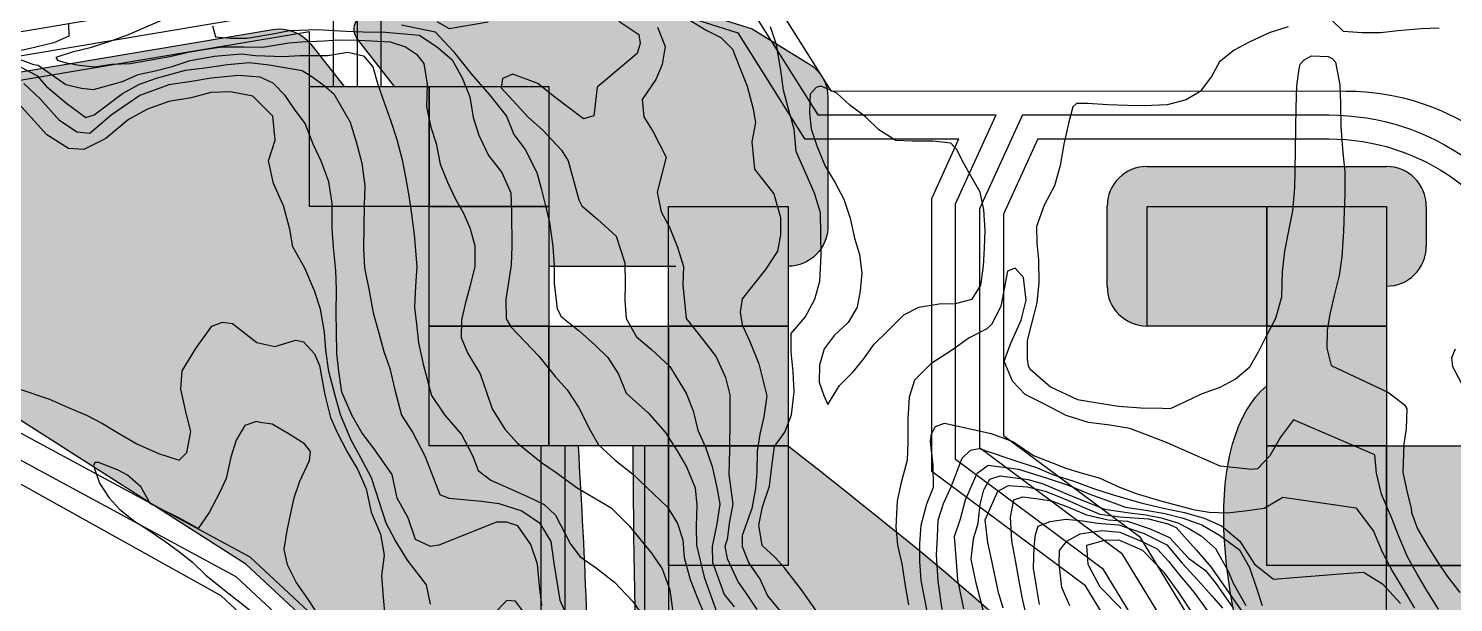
# Model space of a CAD drawing. Header units: millimetres. Extents: x 1101 to 4203, y 1053 to 1744.
# Drawn here: x 1304.1 to 1482.8, y 1291.8 to 1363.8 of the extents above; entities that cross this region are included whole.
import ezdxf

# ---------------------------------------------------------------- set-up
doc = ezdxf.new("R2010")
doc.units = ezdxf.units.MM
for name, color, linetype in [('01_Fina', 7, 'Continuous'), ('02_Media', 7, 'Continuous'), ('03_Gruesa', 7, 'Continuous')]:
    doc.layers.add(name, color=color, linetype=linetype)

msp = doc.modelspace()

# ---------------------------------------------------------------- hatches: boundary and pattern name
at = {"layer": '02_Media', "true_color": 0x2776bb}
h = msp.add_hatch(color=152, dxfattribs=at)
h.dxf.hatch_style = 1
h.paths.add_polyline_path([(1354.36, 1356.48), (1339.36, 1356.48), (1339.36, 1341.48), (1354.36, 1341.48)])
h = msp.add_hatch(color=152, dxfattribs=at)
h.dxf.hatch_style = 1
h.paths.add_polyline_path([(1369.36, 1356.48), (1354.36, 1356.48), (1354.36, 1341.48), (1369.36, 1341.48)])
h = msp.add_hatch(color=152, dxfattribs=at)
h.dxf.hatch_style = 1
h.paths.add_polyline_path([(1369.36, 1341.48), (1354.36, 1341.48), (1354.36, 1326.48), (1369.36, 1326.48)])
h = msp.add_hatch(color=152, dxfattribs=at)
h.dxf.hatch_style = 1
h.paths.add_polyline_path([(1399.36, 1341.48), (1384.36, 1341.48), (1384.36, 1326.48), (1399.36, 1326.48)])
h = msp.add_hatch(color=152, dxfattribs=at)
h.dxf.hatch_style = 1
h.paths.add_polyline_path([(1459.36, 1341.48), (1444.36, 1341.48), (1444.36, 1326.48), (1459.36, 1326.48)])
h = msp.add_hatch(color=152, dxfattribs=at)
h.dxf.hatch_style = 1
h.paths.add_polyline_path([(1474.36, 1341.48), (1459.36, 1341.48), (1459.36, 1326.48), (1474.36, 1326.48)])
h = msp.add_hatch(color=152, dxfattribs=at)
h.dxf.hatch_style = 1
h.paths.add_polyline_path([(1369.36, 1326.48), (1354.36, 1326.48), (1354.36, 1311.48), (1369.36, 1311.48)])
h = msp.add_hatch(color=152, dxfattribs=at)
h.dxf.hatch_style = 1
h.paths.add_polyline_path([(1384.36, 1326.48), (1369.36, 1326.48), (1369.36, 1311.48), (1384.36, 1311.48)])
h = msp.add_hatch(color=152, dxfattribs=at)
h.dxf.hatch_style = 1
h.paths.add_polyline_path([(1399.36, 1326.48), (1384.36, 1326.48), (1384.36, 1311.48), (1399.36, 1311.48)])
h = msp.add_hatch(color=152, dxfattribs=at)
h.dxf.hatch_style = 1
h.paths.add_polyline_path([(1474.36, 1326.48), (1459.36, 1326.48), (1459.36, 1311.48), (1474.36, 1311.48)])
h = msp.add_hatch(color=152, dxfattribs=at)
h.dxf.hatch_style = 1
h.paths.add_polyline_path([(1399.36, 1311.48), (1384.36, 1311.48), (1384.36, 1296.48), (1399.36, 1296.48)])
h = msp.add_hatch(color=152, dxfattribs=at)
h.dxf.hatch_style = 1
h.paths.add_polyline_path([(1474.36, 1311.48), (1459.36, 1311.48), (1459.36, 1296.48), (1474.36, 1296.48)])
h = msp.add_hatch(color=152, dxfattribs=at)
h.dxf.hatch_style = 1
h.paths.add_polyline_path([(1489.36, 1311.48), (1474.36, 1311.48), (1474.36, 1296.48), (1489.36, 1296.48)])
h = msp.add_hatch(color=152, dxfattribs=at)
h.dxf.hatch_style = 1
h.paths.add_polyline_path([(1489.36, 1296.48), (1474.36, 1296.48), (1474.36, 1281.48), (1489.36, 1281.48)])
at = {"layer": '03_Gruesa', "true_color": 0x17923e}
h = msp.add_hatch(color=114, dxfattribs=at)
h.dxf.hatch_style = 1
h.paths.add_polyline_path([(1404.36, 1355.1, 0.261091), (1401.97, 1359.36), (1394.85, 1363.72), (1382.01, 1367.77), (1369.08, 1367.88), (1356.78, 1367.34), (1346.63, 1365.63, 0.568657), (1345.38, 1362.43), (1350.03, 1356.48), (1354.36, 1356.48), (1369.36, 1356.48), (1369.36, 1341.48), (1369.36, 1333.98), (1384.36, 1333.98), (1384.36, 1341.48), (1399.36, 1341.48), (1399.36, 1333.98, 0.414214), (1404.36, 1338.98)])
h = msp.add_hatch(color=114, dxfattribs=at)
h.dxf.hatch_style = 1
edge = h.paths.add_edge_path()
edge.add_line((1354.36, 1341.48), (1339.36, 1341.48))
edge.add_line((1339.36, 1341.48), (1339.36, 1356.48))
edge.add_line((1339.36, 1356.48), (1343.69, 1356.48))
edge.add_line((1343.69, 1356.48), (1339.53, 1361.79))
edge.add_arc((1335.6, 1358.71), 5, 38.0357, 99.5356)
edge.add_line((1334.77, 1363.64), (1281.99, 1354.78))
edge.add_arc((1282.82, 1349.85), 5, 99.5356, 196.6101)
edge.add_line((1278.03, 1348.42), (1284.03, 1328.28))
edge.add_arc((1288.82, 1329.71), 5, 196.6101, 237.4713)
edge.add_line((1286.14, 1325.5), (1331.37, 1296.65))
edge.add_line((1331.37, 1296.65), (1359.07, 1270.9))
edge.add_line((1359.07, 1270.9), (1363.22, 1265.75))
edge.add_arc((1367.38, 1271.59), 7.17, 234.5075, 335.4607)
edge.add_spline(control_points=[(1373.9, 1268.61), (1374.7, 1282.84), (1373.86, 1297.16), (1373.03, 1311.48)], knot_values=[0, 0, 0, 0, 42.826908, 42.826908, 42.826908, 42.826908], degree=3, periodic=0)
edge.add_line((1373.03, 1311.48), (1369.36, 1311.48))
edge.add_line((1369.36, 1311.48), (1354.36, 1311.48))
edge.add_line((1354.36, 1311.48), (1354.36, 1326.48))
edge.add_line((1354.36, 1326.48), (1354.36, 1341.48))
at = {"layer": '03_Gruesa', "true_color": 0x136734}
h = msp.add_hatch(color=116, dxfattribs=at)
h.dxf.hatch_style = 1
h.paths.add_polyline_path([(1474.36, 1346.48), (1444.36, 1346.48, 0.414214), (1439.36, 1341.48), (1439.36, 1331.48, 0.414214), (1444.36, 1326.48), (1444.36, 1341.48), (1459.36, 1341.48), (1474.36, 1341.48), (1474.36, 1331.48, 0.414214), (1479.36, 1336.48), (1479.36, 1341.48, 0.414214)])
at = {"layer": '03_Gruesa', "true_color": 0x17923e}
h = msp.add_hatch(color=114, dxfattribs=at)
h.dxf.hatch_style = 1
edge = h.paths.add_edge_path()
edge.add_line((1474.36, 1296.48), (1459.36, 1296.48))
edge.add_line((1459.36, 1296.48), (1459.36, 1311.48))
edge.add_line((1459.36, 1311.48), (1459.36, 1318.98))
edge.add_spline(control_points=[(1459.36, 1318.98), (1451.31, 1312.34), (1456.07, 1256.61), (1494.9, 1245.8), (1519.36, 1238.98)], knot_values=[0, 0, 0, 0, 41.740536, 112.780929, 112.780929, 112.780929, 112.780929], degree=3, periodic=0)
edge.add_line((1519.36, 1238.98), (1519.36, 1251.48))
edge.add_line((1519.36, 1251.48), (1504.36, 1251.48))
edge.add_line((1504.36, 1251.48), (1504.36, 1266.48))
edge.add_line((1504.36, 1266.48), (1504.36, 1281.48))
edge.add_line((1504.36, 1281.48), (1519.36, 1281.48))
edge.add_line((1519.36, 1281.48), (1519.36, 1266.48))
edge.add_line((1519.36, 1266.48), (1534.36, 1266.48))
edge.add_line((1534.36, 1266.48), (1549.36, 1266.48))
edge.add_line((1549.36, 1266.48), (1564.36, 1266.48))
edge.add_spline(control_points=[(1564.36, 1266.48), (1561.86, 1275.17), (1545.03, 1286.53), (1517.64, 1289.54), (1500.14, 1296.93), (1489.36, 1301.48)], knot_values=[0, 0, 0, 0, 28.249692, 49.837616, 84.457077, 84.457077, 84.457077, 84.457077], degree=3, periodic=0)
edge.add_line((1489.36, 1301.48), (1489.36, 1296.48))
edge.add_line((1489.36, 1296.48), (1489.36, 1281.48))
edge.add_line((1489.36, 1281.48), (1474.36, 1281.48))
edge.add_line((1474.36, 1281.48), (1474.36, 1296.48))
h = msp.add_hatch(color=114, dxfattribs=at)
h.dxf.hatch_style = 1
edge = h.paths.add_edge_path()
edge.add_spline(control_points=[(1467.85, 1165.15), (1469.75, 1201.22), (1465.94, 1259.21), (1418.81, 1296.22), (1399.36, 1311.48)], knot_values=[0, 0, 0, 0, 101.016919, 171.985919, 171.985919, 171.985919, 171.985919], degree=3, periodic=0)
edge.add_line((1399.36, 1311.48), (1399.36, 1296.48))
edge.add_line((1399.36, 1296.48), (1384.36, 1296.48))
edge.add_line((1384.36, 1296.48), (1384.36, 1311.48))
edge.add_line((1384.36, 1311.48), (1379.9, 1311.48))
edge.add_spline(control_points=[(1379.9, 1311.48), (1380.02, 1287.33), (1380.15, 1260.07), (1389.22, 1234.99), (1390.34, 1232.17)], knot_values=[0, 0, 0, 0, 71.146166, 80.269318, 80.269318, 80.269318, 80.269318], degree=3, periodic=0)
edge.add_spline(control_points=[(1390.34, 1232.17), (1390.34, 1232.17), (1390.34, 1232.16), (1390.34, 1232.16), (1390.57, 1231.58), (1390.81, 1231), (1391.04, 1230.42)], knot_values=[80.269318, 80.269318, 80.269318, 80.269318, 80.276398, 80.276398, 80.276398, 82.154334, 82.154334, 82.154334, 82.154334], degree=3, periodic=0)
edge.add_line((1391.04, 1230.42), (1424.01, 1187.71))
edge.add_line((1424.01, 1187.71), (1444.04, 1159.96))
edge.add_arc((1454.23, 1170.44), 14.62, 225.8243, 338.7475)

# ---------------------------------------------------------------- linework, layer by layer
for p, q in [((1342.36, 1356.48), (1342.36, 1366.94)), ((1345.36, 1356.48), (1345.36, 1367.45)), ((1348.36, 1356.48), (1348.36, 1364.91)), ((1339.36, 1356.48), (1339.36, 1363.4)), ((1368.36, 1311.48), (1368.36, 1260.96)), ((1371.36, 1311.48), (1371.36, 1247.67)), ((1381.36, 1311.48), (1381.36, 1234.77)), ((1384.36, 1311.48), (1384.36, 1240.71))]:
    msp.add_line(p, q)
for points in [[(1404.73, 1355.94), (1469.33, 1355.93, -0.325438), (1497.87, 1335.14, 0.707899), (1628.93, 1331.64), (1648.39, 1431.76, 0.782061), (1518.08, 1466.69, -0.160409), (1515.79, 1464.56), (1467.45, 1442.43)], [(1428.74, 1352.94), (1467.17, 1352.93, -0.319536), (1495.51, 1332.75, 0.332405), (1567.37, 1284.06, 0.332405)], [(1430.67, 1349.94), (1467.17, 1349.93, -0.319536), (1492.68, 1331.77, 0.320897), (1564.37, 1280.98, 0.320897)]]:
    msp.add_lwpolyline(points, format="xyb")
for points in [[(1371.36, 1247.67), (1355.4, 1267.48), (1328.3, 1292.67), (1283.52, 1317.57), (1283.52, 1317.57), (1227.15, 1334.88), (1222.82, 1337.56), (1221.32, 1341.64), (1221.58, 1346.04), (1223.54, 1348.53), (1226.79, 1350.57), (1356.25, 1372.32), (1368.99, 1372.88), (1382.8, 1372.76), (1396.94, 1368.3), (1404.73, 1355.94)], [(1345.36, 1367.45), (1356.57, 1369.33), (1369.05, 1369.88), (1382.33, 1369.77), (1394.99, 1365.77), (1403.07, 1352.94)], [(1371.36, 1252.45), (1357.6, 1269.53), (1330.15, 1295.06), (1281.53, 1321.32), (1281.53, 1321.32), (1228.4, 1337.64), (1225.28, 1339.57), (1224.35, 1342.09), (1224.52, 1344.93), (1225.58, 1346.27), (1227.88, 1347.71), (1342.36, 1366.94)], [(1348.36, 1364.91), (1356.88, 1366.34), (1369.1, 1366.88), (1381.85, 1366.77), (1393.04, 1363.24), (1401.42, 1349.94)], [(1368.36, 1260.96), (1359.8, 1271.58), (1331.91, 1297.51), (1282.7, 1324.1), (1229.65, 1340.39), (1227.74, 1341.57), (1227.39, 1342.54), (1227.46, 1343.81), (1227.61, 1344.01), (1228.97, 1344.86), (1339.36, 1363.4)], [(1403.07, 1352.94), (1425.44, 1352.94)], [(1477.31, 1110.47), (1486.99, 1217.1), (1438.91, 1295.98), (1420.36, 1309.77), (1420.36, 1341.81), (1425.44, 1352.94)], [(1428.74, 1352.94), (1423.36, 1341.16), (1423.36, 1311.28), (1441.17, 1298.04), (1490.07, 1217.81), (1480.2, 1109.2)], [(1401.42, 1349.94), (1420.78, 1349.94)], [(1475.04, 1118.73), (1483.92, 1216.38), (1436.65, 1293.92), (1417.36, 1308.26), (1417.36, 1342.46), (1420.78, 1349.94)], [(1430.67, 1349.94), (1426.36, 1340.5), (1426.36, 1312.79), (1443.43, 1300.1), (1493.15, 1218.53), (1483.79, 1115.51)]]:
    msp.add_lwpolyline(points)
msp.add_spline([(1206.55, 1742.41), (1198.04, 1713.25), (1191.71, 1699.46), (1188.12, 1692.66), (1185.8, 1676.36), (1188.2, 1664.12), (1192.37, 1645.4), (1198.96, 1631.58), (1205.92, 1617.92), (1212.01, 1606.12), (1219.8, 1593.74), (1226.03, 1584.56), (1235.41, 1573.92), (1239.38, 1569.04), (1262.46, 1553.75), (1273.82, 1547.94), (1292.28, 1545.86), (1304.63, 1545.03), (1323.86, 1547.24), (1343.77, 1554.24), (1348.18, 1560.24), (1355.1, 1558.48), (1361.05, 1563.53), (1368.81, 1564.74), (1375.81, 1569.68), (1387.22, 1575.31), (1397.88, 1585.58), (1409.72, 1597.18), (1418.41, 1615.58), (1419.86, 1625.08), (1420.37, 1642), (1422.23, 1651.7), (1429.17, 1651.45), (1435.26, 1654.71), (1443.36, 1656.59), (1455.3, 1651.18), (1462.27, 1643.18), (1465.93, 1633.22), (1474.19, 1620.72), (1478.65, 1616.67), (1481.05, 1602.66), (1484.13, 1591.31), (1484.89, 1574.33), (1484.36, 1564.21), (1486.42, 1559.18), (1489.39, 1548.07), (1492.67, 1543.87), (1495.89, 1536.95), (1501.55, 1533.07), (1522.85, 1527), (1548.84, 1524.65), (1563.37, 1519.91), (1597.01, 1518.92), (1608.07, 1518.76), (1621.87, 1530.8), (1629.23, 1540.85), (1637.33, 1541.75), (1654.58, 1528.41), (1666.45, 1514.07), (1678.81, 1502.28), (1683.26, 1485.42), (1688.26, 1473.25), (1696.09, 1462), (1707.13, 1455.14), (1716.58, 1451.32), (1728.09, 1440.45), (1739.12, 1428.49), (1752, 1419.89), (1768.14, 1407.72), (1779.75, 1403.89), (1792.3, 1394.74), (1800.33, 1389.87), (1811.75, 1382.95), (1818.47, 1377.64), (1820.17, 1369.01), (1828.21, 1360.85), (1834.33, 1353.31), (1847.27, 1343.54), (1858.6, 1336.79), (1868.42, 1330.8), (1878.4, 1329.63), (1894.15, 1331.08)], degree=3)
at = {"layer": '01_Fina', "linetype": 'Continuous'}
for points in [[(1321.28, 1364.99), (1318.47, 1363.75), (1316.61, 1362.99), (1314.32, 1362.15), (1311.87, 1361.35), (1309.61, 1360.79), (1307.55, 1360.15), (1307.78, 1359.81), (1308.69, 1359.5), (1310.5, 1359.17), (1312.46, 1358.95), (1314.52, 1359.28), (1316.89, 1359.37), (1319.28, 1359.82), (1321.85, 1360.24), (1324.13, 1360.81), (1326.11, 1361.12), (1328.38, 1361.47), (1331.11, 1361.46), (1333.5, 1361.43), (1336.75, 1361.96), (1338.41, 1362.09), (1341.14, 1362.21), (1342.96, 1362.34), (1345.53, 1362.3), (1349.46, 1362.1), (1351.41, 1361.47), (1352.77, 1360.55), (1353.7, 1359.39), (1354.12, 1356.8), (1354.01, 1353.94), (1354.57, 1351.4), (1355.26, 1349.35), (1355.72, 1346.79), (1356.64, 1344.5), (1357.65, 1342.4), (1358.65, 1340.64), (1359.48, 1338.78), (1360.09, 1336.57), (1360.08, 1333.96), (1359.45, 1331.39), (1358.88, 1329.27), (1358.41, 1327.23), (1358.38, 1325.06), (1359.16, 1323.13), (1360.74, 1320.5), (1361.56, 1318.19), (1362.24, 1316.12), (1363.85, 1313.55), (1365.39, 1311.85), (1368.46, 1309.39), (1370.27, 1308.13), (1372.92, 1306.23), (1375.06, 1304.95), (1377.17, 1303.69), (1379.44, 1301.45), (1382.24, 1298.03), (1383.59, 1296.05), (1384.53, 1293.45), (1384.85, 1290.91)], [(1309.14, 1364.35), (1309.18, 1362.82), (1307.29, 1361.98), (1304.17, 1361.22), (1302.2, 1360.79)], [(1327.19, 1364.09), (1327.57, 1362.71), (1329.45, 1362.56), (1331.56, 1362.54), (1334.75, 1363.1), (1336.87, 1363.53), (1340.35, 1363.64), (1343.92, 1363.43), (1346.1, 1363.37), (1348.9, 1363.29), (1353.16, 1362.93), (1355.43, 1361.38), (1357.26, 1359.84), (1358.51, 1357.6), (1359.45, 1355.22), (1359.87, 1352.63), (1360.6, 1350.4), (1361.8, 1347.85), (1363.48, 1345.74), (1364.58, 1343.19), (1364.69, 1340.8), (1364.73, 1336.44), (1364.63, 1334.14), (1363.98, 1329.82), (1364, 1327.38), (1364.66, 1326.33), (1368.13, 1322.7), (1370.16, 1320.17), (1371.65, 1318.48), (1373.07, 1316.34), (1374.6, 1313.34), (1375.58, 1311.61), (1377.7, 1309.67), (1379.86, 1307.96), (1384.23, 1303.81), (1385.51, 1301.75), (1386.15, 1299.69), (1386.33, 1297.5), (1387.08, 1294.72), (1388.02, 1292.41), (1388.89, 1290.32)], [(1350.9, 1364.21), (1355.13, 1363.35), (1357.37, 1360.93), (1359.61, 1358.08), (1361.92, 1355.47), (1364.04, 1352.79), (1364.96, 1350.48), (1366.4, 1348.59), (1367.86, 1345.71), (1368.34, 1343.88), (1368.95, 1341.55), (1369.44, 1339.46), (1369.87, 1336.47), (1370.05, 1334.06), (1370.05, 1331.8), (1370.42, 1328.66), (1370.9, 1327.67), (1373.22, 1325.86), (1375.16, 1324.11), (1376.78, 1322.55), (1378.08, 1320.47), (1379.04, 1318.06), (1381.83, 1315.63), (1383.95, 1313.21), (1385.46, 1310.87), (1386.62, 1308.85), (1387.72, 1306.2), (1387.91, 1304.05), (1387.85, 1301.42), (1387.89, 1299.02), (1388.83, 1295.01), (1389.64, 1292.79), (1390.6, 1290.13)], [(1355.31, 1364.65), (1356.87, 1363.76), (1361.75, 1364.62)], [(1378.15, 1364.67), (1380.66, 1363.03), (1380.83, 1361.89), (1380.45, 1360.65), (1375.43, 1356.41), (1374.99, 1352.84), (1373.7, 1352.47), (1369.95, 1355.3), (1368, 1356.89), (1364.84, 1358.05), (1363.56, 1357.49), (1363.39, 1356.35), (1366.83, 1352.61), (1368.61, 1351.03), (1370.97, 1348.51), (1371.77, 1347.19), (1373.12, 1342.28), (1373.49, 1341.54), (1375.46, 1339.88), (1377.82, 1337.74), (1378.89, 1334.41), (1378.93, 1331.87), (1378.91, 1329.69), (1379.04, 1327.42), (1380.34, 1325.15), (1382.21, 1323.59), (1384.55, 1321.4), (1386.6, 1318.09), (1387.47, 1315.85), (1388.05, 1313.45), (1389, 1311.3), (1389.82, 1308.9), (1390.42, 1306.26), (1390.78, 1304.17), (1390.44, 1301.71), (1389.86, 1298.85), (1389.87, 1296.91), (1391.34, 1292.84), (1392.6, 1291.3)], [(1382.99, 1363.92), (1383.93, 1361.51), (1383.57, 1359.24), (1382.77, 1357.38), (1381.05, 1354.87), (1381.28, 1352.69), (1382.44, 1350.8), (1384.09, 1347.65), (1382.94, 1343.26), (1383.45, 1340.79), (1384.47, 1338.89), (1385.5, 1336.39), (1386.23, 1333.96), (1386.18, 1331.64), (1386.6, 1327.44), (1388.67, 1324.79), (1390.33, 1322.61), (1391.52, 1320.03), (1392.04, 1317.87), (1392.07, 1314.96), (1392, 1310.96), (1391.94, 1307.88), (1392.41, 1304.18), (1392.03, 1302.03), (1391.73, 1299.76), (1391.41, 1298.85), (1391.7, 1297.34), (1393.09, 1294.41), (1394.18, 1292.86), (1395.46, 1290.99)], [(1387.03, 1364.81), (1389.1, 1363.58), (1390.91, 1362.63), (1392.38, 1361.17), (1393.21, 1359.05), (1394.23, 1356.55), (1394.98, 1353.7), (1395.19, 1352.42), (1395.27, 1352.01), (1394.82, 1349.55), (1395.13, 1346.14), (1397.55, 1343.05), (1398.41, 1340.08), (1398.39, 1337.93), (1398.03, 1335.87), (1396.53, 1333.57), (1393.62, 1329.89), (1393.34, 1328.22), (1393.62, 1326.62), (1394.57, 1324.57), (1395.69, 1321.76), (1396.68, 1317.74), (1396.32, 1315.09), (1395.82, 1312.94), (1395.5, 1310.79), (1395.42, 1308.14), (1395.28, 1306.13), (1394.82, 1303.62), (1393.62, 1300.24), (1393.62, 1298.85), (1394.45, 1296.76), (1395.87, 1294.73), (1396.76, 1292.7), (1399.35, 1289.57)], [(1402.83, 1290.9), (1401.04, 1293.43), (1398.91, 1296.2), (1397.73, 1297.5), (1396.12, 1298.99), (1395.69, 1301.53), (1396.17, 1303.82), (1397.03, 1306.44), (1397.3, 1308.87), (1397.64, 1311.41), (1398.97, 1313.21), (1399.78, 1315.36), (1400.1, 1318.24), (1399.99, 1320.73), (1399.76, 1323.27), (1399.74, 1325.57), (1401.5, 1327.58), (1402.71, 1329.84), (1403.33, 1332.13), (1403.52, 1335.33), (1403.46, 1337.98), (1403.4, 1340.66), (1402.65, 1343.15), (1401.45, 1345.89), (1400.39, 1348.35), (1400.12, 1351.14), (1399.35, 1353.83), (1398.79, 1356.06), (1398.46, 1358.56), (1397.91, 1361.74), (1397.16, 1363.97)], [(1462.04, 1363.99), (1459.66, 1363.22), (1457.18, 1362.04), (1455.3, 1361.07), (1453.45, 1359.58), (1452.43, 1357.77), (1451.01, 1355.87), (1449.27, 1354.83), (1446.89, 1354.22), (1444, 1354.09), (1441.92, 1354.11), (1439.43, 1354.22), (1436.9, 1354.39), (1435.5, 1354.36), (1435.05, 1353.94), (1434.5, 1351.86), (1433.94, 1349.29), (1433.46, 1346.62), (1432.74, 1344.07), (1431.48, 1341.65), (1430.52, 1338.96), (1430.54, 1336.85), (1430.77, 1334.79), (1430.79, 1331.94), (1430.56, 1329.41), (1429.89, 1326.79), (1429.34, 1324.67), (1429.33, 1322.32), (1429.47, 1321.49), (1429.67, 1321.13), (1432.25, 1318.85), (1435.64, 1317.29), (1437.63, 1316.96), (1440.77, 1316.44), (1443.59, 1316.22), (1446.29, 1316.18), (1447.31, 1316.17), (1449.17, 1317.02), (1451.17, 1317.99), (1453.52, 1318.84), (1455.41, 1319.83), (1457.23, 1321.37), (1458.37, 1323.32), (1459.34, 1325.25), (1460.5, 1327.49), (1461.27, 1330.15), (1461.36, 1333.3), (1461.65, 1335.86), (1462.11, 1338.22), (1462.62, 1340.94), (1462.89, 1343.8), (1462.94, 1345.89), (1462.98, 1348.61), (1462.99, 1351.33), (1463.04, 1353.82), (1463.15, 1356.54), (1463.41, 1358.72), (1463.56, 1359.28), (1464.04, 1359.85), (1464.97, 1360.36), (1467.08, 1360.26), (1467.55, 1359.99), (1467.97, 1359.54), (1468.51, 1356.73), (1468.62, 1354.39), (1468.67, 1351.47), (1468.89, 1348.18), (1469.15, 1345.83), (1469.16, 1342.96), (1469.08, 1340.86), (1468.98, 1338.32), (1468.77, 1335.15), (1468.46, 1332.81), (1467.86, 1330.47), (1467.26, 1327.97), (1466.95, 1325.94), (1466.9, 1323.73), (1467.46, 1321.55), (1474.64, 1318.14), (1476.64, 1316.62), (1476.94, 1316.1), (1476.84, 1313.66), (1476.53, 1311.67), (1476.41, 1308.17), (1476.97, 1305.63), (1477.49, 1303.68), (1477.51, 1303.13), (1478.26, 1301.06), (1479.54, 1298.87), (1480.77, 1296.93), (1481.98, 1295.16), (1483.58, 1293.08)], [(1480.98, 1363.82), (1478.71, 1363.71), (1475.86, 1363.46), (1473.61, 1363.23), (1471.31, 1363.21), (1468.97, 1363.38), (1467.54, 1364.8)], [(1303.08, 1358.96), (1305.19, 1357.88), (1306.38, 1356.5), (1308.92, 1354.35), (1311.31, 1352.62), (1312.38, 1352.94), (1315.9, 1355.62), (1318.03, 1356.81), (1320.16, 1357.54), (1323.8, 1358.55), (1326.22, 1358.82), (1329.1, 1359.24), (1331.83, 1359.51), (1334.29, 1359.21), (1338.44, 1358.52), (1339.76, 1357.68), (1341.25, 1356.6), (1342.4, 1355.58), (1344.47, 1352.05), (1345.19, 1349.58), (1345.91, 1346.89), (1346.31, 1344.04), (1346.23, 1341.63), (1346.17, 1339.05), (1346.13, 1336.16), (1346.27, 1333.76), (1346.85, 1330.89), (1347.36, 1328.13), (1348.09, 1325.47), (1348.67, 1323.31), (1349.44, 1321.18), (1350.05, 1318.48), (1350.89, 1315.32), (1352.26, 1313.2), (1353.81, 1310.24), (1355.71, 1305.36), (1356.82, 1304.94), (1360.93, 1304.54), (1363.09, 1304.25), (1365.97, 1303.33), (1368.2, 1301.83), (1369.63, 1299.49), (1370, 1296.77), (1370.76, 1292.16), (1371.64, 1290.18)], [(1303.09, 1359.87), (1304.75, 1359.25), (1305.35, 1359.16), (1308.8, 1356.77), (1310.76, 1356.29), (1312.27, 1356.12), (1315.91, 1357.14), (1317.89, 1358.02), (1320.02, 1358.45), (1322.14, 1359.02), (1324.42, 1359.75), (1327.45, 1360.32), (1330.78, 1360.58), (1332.59, 1360.4), (1336.09, 1360.26), (1338.13, 1360.4), (1341.65, 1360.4), (1344.15, 1360.81), (1346.11, 1360.33), (1347.3, 1358.95), (1347.94, 1356.74), (1348.74, 1354.48), (1349.54, 1352.15), (1350.29, 1349.87), (1350.97, 1347.32), (1351.39, 1345.16), (1351.81, 1342.81), (1352.13, 1340.51), (1352.48, 1337.92), (1352.83, 1333.94), (1352.63, 1331.5), (1352.51, 1328.85), (1352.76, 1326.71), (1353.04, 1324.37), (1353.6, 1321.71), (1354.66, 1317.78), (1356.29, 1315.35), (1358.41, 1312.88), (1359.8, 1310.26), (1360.51, 1308.38), (1362.08, 1307.19), (1366.7, 1305.12), (1368.77, 1304.13), (1370.18, 1302.77), (1372.02, 1299.22), (1373.24, 1297.62), (1375.35, 1296.13), (1377.6, 1294.39), (1379.89, 1291.97), (1381.66, 1289.42)], [(1368.47, 1291.46), (1368.21, 1293.95), (1367.96, 1296.63), (1367.12, 1299.1), (1365.49, 1301.44), (1364.07, 1301.93), (1362.82, 1301.92), (1355.57, 1299.01), (1354.51, 1298.87), (1352.63, 1299.76), (1351.72, 1302.47), (1350.35, 1304.91), (1349.73, 1307.9), (1347.35, 1311.25), (1345.98, 1313.06), (1344.7, 1315.24), (1343.42, 1318.19), (1343.05, 1320.82), (1342.79, 1323.03), (1342.73, 1325.85), (1342.69, 1328.12), (1342.73, 1331.08), (1342.66, 1333.43), (1342.35, 1336.35), (1342.19, 1338.69), (1342.2, 1341.89), (1341.77, 1344.55), (1340.87, 1347.05), (1339.81, 1349.27), (1338.83, 1351.86), (1337.5, 1353.68), (1336.31, 1355.36), (1334.82, 1356.9), (1333.17, 1357.67), (1330.45, 1357.86), (1327.03, 1357.53), (1324.57, 1357.14), (1321.71, 1356.7), (1318.1, 1355.39), (1314.5, 1352.92), (1311.82, 1350.63), (1310.19, 1350.77), (1308.02, 1352.26), (1305.58, 1354.97), (1303.54, 1356.87)], [(1419.99, 1349.16), (1419.76, 1349.38), (1417.49, 1349.67), (1414.91, 1349.67), (1412.87, 1349.75), (1410.75, 1351.08), (1409.05, 1352.71), (1407.1, 1354.16), (1405.46, 1355.65), (1403.57, 1356.5), (1403.27, 1356.5), (1402.86, 1356.39), (1402.12, 1355.52), (1402.06, 1353.2), (1402.27, 1351.21), (1402.96, 1349.07), (1403.99, 1346.52), (1405.24, 1344.42), (1406.33, 1342.37), (1407.13, 1340.02), (1407.69, 1337.5), (1408.33, 1335.43), (1408.61, 1333.15), (1408.39, 1330.9), (1408.01, 1328.85), (1406.91, 1326.92), (1405.14, 1325.31), (1403.89, 1323.62), (1403.29, 1321.57), (1403.27, 1319.46), (1403.84, 1317.77), (1404.33, 1316.65), (1405.82, 1319.05), (1407.5, 1320.75), (1408.8, 1322.32), (1410.13, 1324.23), (1411.92, 1325.93), (1413.87, 1327.9), (1415.73, 1328.87), (1418.31, 1329.28), (1420.35, 1329.31), (1422.44, 1329.87), (1423.51, 1331.59), (1423.85, 1333.97), (1423.99, 1336.25), (1424.05, 1338.45), (1423.91, 1341.03), (1423.45, 1343.27), (1422.45, 1345.01), (1421.34, 1346.92), (1420.47, 1348.64), (1419.98, 1349.14)], [(1354.54, 1291.64), (1354.03, 1294.08), (1351.63, 1297.17), (1350.09, 1299.65), (1348.96, 1301.8), (1348.12, 1304.37), (1347.12, 1307.48), (1345.8, 1309.99), (1344.57, 1312.18), (1343.26, 1315.37), (1342.56, 1317.77), (1341.79, 1320.79), (1341.4, 1323.45), (1341.24, 1325.73), (1340.73, 1328.6), (1339.98, 1330.88), (1338.78, 1333.72), (1337.25, 1336.41), (1336.9, 1338.64), (1336.09, 1341.54), (1334.84, 1344.33), (1334.24, 1347.18), (1335.06, 1349.78), (1334.76, 1352.77), (1332.24, 1355.31), (1329.47, 1355.84), (1326.98, 1355.75), (1324.54, 1355.08), (1321.73, 1354.64), (1319.05, 1353.68), (1316.66, 1352.36), (1313.83, 1349.98), (1311.05, 1348.59), (1309.15, 1348.75), (1306.45, 1350.45), (1302.13, 1355.19)], [(1480.9, 1291.03), (1479.44, 1293.33), (1478.24, 1295.4), (1477.01, 1297.57), (1475.97, 1300.05), (1474.99, 1302.48), (1473.75, 1305.41), (1473.14, 1308.07), (1472.93, 1310.35), (1462.71, 1314.74), (1461.09, 1312.58), (1459.76, 1310.23), (1458.22, 1308.61), (1457.46, 1308.51), (1456.33, 1308.64), (1453.51, 1308.94), (1446.89, 1311.86), (1444.61, 1312.75), (1442.18, 1313.63), (1439.7, 1314.06), (1437, 1314.41), (1434.22, 1315.27), (1431.42, 1316.73), (1429.09, 1317.92), (1427.5, 1319.6), (1426.44, 1322.07), (1427.28, 1324.36), (1428.59, 1327.23), (1429.22, 1329.74), (1428.85, 1332.58), (1427.82, 1333.73), (1426.88, 1333.37), (1426.03, 1328.95), (1424.87, 1326.67), (1424.27, 1326.15), (1422.07, 1325.02), (1419.97, 1323.51), (1417.25, 1321.77), (1415.21, 1319.71), (1414.52, 1317.56), (1414.36, 1314.84), (1414.37, 1311.93), (1414.27, 1309.68), (1413.5, 1306.73), (1413.05, 1304.55), (1412.86, 1301.33), (1413.09, 1299.01), (1413.63, 1296.68), (1414.09, 1293.67), (1414.44, 1291.55)], [(1302.8, 1318.64), (1306.78, 1317.33), (1309.02, 1316.31), (1311.4, 1315.33), (1313.4, 1314.26), (1315.21, 1313.17), (1317.73, 1311.72), (1320.43, 1310.5), (1323.03, 1309.69), (1323.99, 1310.65), (1324.47, 1313.29), (1323.89, 1315.55), (1323.24, 1318.57), (1323.41, 1320.86), (1325.11, 1323.68), (1327.11, 1326.46), (1328.44, 1326.98), (1329.69, 1326.82), (1332.77, 1324.41), (1335.03, 1323.91), (1337.65, 1324.71), (1338.62, 1324.51), (1340, 1323.02), (1340.61, 1321.55), (1341.28, 1317.86), (1341.98, 1315.01), (1342.81, 1313.15), (1344.08, 1310.72), (1345.42, 1308.45), (1346.46, 1306.07), (1347.08, 1303.17), (1348.28, 1300.41), (1348.72, 1297.77), (1348.4, 1295.17), (1348.58, 1292.47), (1348.81, 1290.15)], [(1482.98, 1323.6), (1482.52, 1322.51), (1482.64, 1321.43), (1485.23, 1316.53)], [(1340.27, 1290.59), (1339.06, 1292.43), (1337.69, 1294.41), (1336.6, 1296.58), (1336.18, 1298.55), (1336.56, 1300.87), (1336.99, 1302.85), (1337.42, 1304.98), (1338.16, 1307.05), (1339.38, 1309.65), (1339.5, 1310.75), (1338.74, 1311.71), (1336.79, 1312.95), (1334.67, 1314.18), (1333.19, 1314.38), (1332.72, 1314.51), (1331.26, 1314.03), (1330.17, 1312.18), (1329.48, 1310.05), (1328.9, 1307.37), (1328.09, 1305.6), (1326.78, 1303.13), (1325.41, 1301.13), (1323.08, 1302.41), (1320.61, 1303.61), (1319.41, 1304.19), (1318.2, 1306.34), (1316.56, 1307.81), (1315.29, 1308.46), (1312.89, 1309.39), (1312.44, 1309.37), (1312.29, 1309), (1313.05, 1306.81), (1314.21, 1304.99), (1315.58, 1303.48), (1317.42, 1302.04), (1319.15, 1300.97), (1321.22, 1299.53), (1322.95, 1298.27), (1324.71, 1296.92), (1326.37, 1295.29), (1328.93, 1293.22), (1330.64, 1291.89), (1332.64, 1290.31)], [(1416.8, 1290.77), (1416.05, 1294.59), (1415.86, 1297.01), (1415.89, 1299.21), (1416.04, 1301.53), (1416.74, 1304.2), (1417.57, 1306.29), (1417.55, 1309.06), (1417.23, 1312.01), (1417.32, 1312.98), (1417.84, 1313.88), (1418.95, 1314.3), (1424.83, 1313.02), (1427.55, 1312.02), (1430.11, 1310.28), (1434.29, 1308.63), (1436.21, 1308.04), (1438.36, 1307.45), (1440.9, 1306.3), (1443, 1305.52), (1445.93, 1304.63), (1450.15, 1303.51), (1452.16, 1303.17), (1454.39, 1303.07), (1456.61, 1303.34), (1459.04, 1303.65), (1461.4, 1305.05), (1468.26, 1304.05), (1470.55, 1303.72), (1472.76, 1300.78), (1473.82, 1298.18), (1475.11, 1295.75), (1476.6, 1293.31), (1477.9, 1291.12)], [(1418.69, 1290.99), (1418.16, 1294.53), (1417.98, 1297.83), (1418.08, 1300.08), (1418.18, 1302.16), (1418.82, 1304.24), (1419.82, 1306.36), (1421.16, 1309.95), (1422.23, 1310.92), (1423.33, 1311.14), (1428.39, 1309.42), (1430.49, 1308.75), (1432.61, 1307.83), (1435.18, 1307.06), (1437.63, 1306.15), (1439.97, 1305.37), (1443.58, 1304.34), (1446.6, 1303.62), (1449.06, 1303.12), (1451.51, 1302.42), (1453.7, 1301.45), (1455.97, 1299.52), (1457.83, 1296.63), (1460.23, 1294.78), (1469.09, 1295.47), (1471.51, 1295.63), (1473.89, 1294.18), (1476.13, 1291.71)], [(1421.4, 1291.04), (1420.64, 1294.67), (1420.44, 1297.49), (1420.24, 1300.11), (1420.99, 1302.33), (1421.59, 1304.69), (1423.07, 1308.05), (1424.45, 1309.04), (1428.25, 1308.56), (1431.83, 1307.44), (1434.48, 1306.54), (1437.2, 1305.43), (1439.27, 1304.68), (1441.65, 1303.81), (1444.22, 1303.4), (1446.58, 1303.01), (1448.87, 1302.41), (1451.24, 1301.58), (1453.45, 1300.27), (1455.94, 1298.43), (1457.19, 1296.24), (1458.1, 1293.65), (1458.79, 1291.48)], [(1423.86, 1290.77), (1422.94, 1294.29), (1422.31, 1297.28), (1422.6, 1299.83), (1423.17, 1301.77), (1423.44, 1304.11), (1423.91, 1305.96), (1424.65, 1307.31), (1425.94, 1307.73), (1429.46, 1307.25), (1431.32, 1306.73), (1434.75, 1305.25), (1437.4, 1304.2), (1439.04, 1303.55), (1442.16, 1303.09), (1444.21, 1302.82), (1446.14, 1302.44), (1448.22, 1301.84), (1449.58, 1301.1), (1451.15, 1300.22), (1452.92, 1298.61), (1454.54, 1295.79), (1455.15, 1294.25), (1456.73, 1291.49)], [(1426.33, 1291.12), (1425.72, 1293.11), (1424.89, 1297.06), (1424.4, 1299.36), (1424.06, 1302.21), (1425.64, 1305.81), (1427.01, 1306.49), (1429.38, 1306.32), (1431.6, 1305.79), (1434.03, 1304.82), (1436.56, 1303.72), (1438.44, 1302.91), (1440.93, 1302.58), (1444.52, 1302.32), (1446.96, 1301.71), (1447.99, 1301.26), (1450.51, 1298.46), (1452.36, 1296.3), (1454.27, 1293.55), (1455.4, 1291.91), (1457.1, 1289.54)], [(1429.19, 1290.32), (1428.72, 1292.51), (1428.29, 1294.79), (1427.92, 1296.92), (1427.39, 1299.56), (1427.23, 1302.55), (1427.64, 1304.72), (1428.77, 1305.07), (1430.43, 1304.89), (1432.39, 1304.57), (1434.5, 1303.78), (1436.75, 1302.85), (1439.47, 1302.21), (1441.89, 1302.02), (1444.75, 1301.08), (1447.16, 1299.99), (1449.54, 1297.39), (1451.69, 1295.86), (1453.02, 1294.19), (1455.16, 1291.15)], [(1430.86, 1291.6), (1430.49, 1293.86), (1430.11, 1296.14), (1430.2, 1298.84), (1430.37, 1300.35), (1430.69, 1301.41), (1432.21, 1301.99), (1434.18, 1302.27), (1436.29, 1302.09), (1438.1, 1301.77), (1440.82, 1301.58), (1443.99, 1300.48), (1446.84, 1299.09), (1448.78, 1296.79), (1450.72, 1294.65), (1452.51, 1292.66), (1453.83, 1291.14)], [(1434.67, 1291.41), (1433.66, 1293.72), (1433.35, 1296.68), (1433.37, 1298.35), (1434.29, 1299.55), (1435.97, 1300.43), (1438.7, 1300.85), (1440.96, 1300.67), (1443.52, 1299.58), (1445.61, 1298.57), (1447.04, 1297.03), (1448.32, 1295.45), (1450.28, 1293.09), (1452.03, 1290.69)], [(1449.99, 1290.65), (1448.43, 1292.97), (1446.54, 1295.55), (1443.81, 1298.35), (1440.95, 1299.61), (1439.13, 1299.64), (1436.78, 1298.97), (1436.94, 1296.67), (1438.42, 1293.83), (1441.11, 1291.09)], [(1366.05, 1290.85), (1365.2, 1292), (1364.1, 1292.09), (1360.63, 1288.55)]]:
    msp.add_lwpolyline(points, dxfattribs=at)
at = {"layer": '02_Media', "color": 152, "true_color": 0x2776bb}
for points in [[(1339.36, 1356.48), (1354.36, 1356.48), (1354.36, 1341.48), (1339.36, 1341.48)], [(1354.36, 1356.48), (1369.36, 1356.48), (1369.36, 1341.48), (1354.36, 1341.48)], [(1354.36, 1341.48), (1369.36, 1341.48), (1369.36, 1326.48), (1354.36, 1326.48)], [(1384.36, 1341.48), (1399.36, 1341.48), (1399.36, 1326.48), (1384.36, 1326.48)], [(1444.36, 1341.48), (1459.36, 1341.48), (1459.36, 1326.48), (1444.36, 1326.48)], [(1459.36, 1341.48), (1474.36, 1341.48), (1474.36, 1326.48), (1459.36, 1326.48)], [(1354.36, 1326.48), (1369.36, 1326.48), (1369.36, 1311.48), (1354.36, 1311.48)], [(1369.36, 1326.48), (1384.36, 1326.48), (1384.36, 1311.48), (1369.36, 1311.48)], [(1384.36, 1326.48), (1399.36, 1326.48), (1399.36, 1311.48), (1384.36, 1311.48)], [(1459.36, 1326.48), (1474.36, 1326.48), (1474.36, 1311.48), (1459.36, 1311.48)], [(1384.36, 1311.48), (1399.36, 1311.48), (1399.36, 1296.48), (1384.36, 1296.48)], [(1459.36, 1311.48), (1474.36, 1311.48), (1474.36, 1296.48), (1459.36, 1296.48)], [(1474.36, 1311.48), (1489.36, 1311.48), (1489.36, 1296.48), (1474.36, 1296.48)], [(1474.36, 1296.48), (1489.36, 1296.48), (1489.36, 1281.48), (1474.36, 1281.48)]]:
    msp.add_lwpolyline(points, close=True, dxfattribs=at)
at = {"layer": '03_Gruesa', "color": 116, "true_color": 0x136734}
for p, q in [((1444.36, 1346.48), (1474.36, 1346.48)), ((1439.36, 1331.48), (1439.36, 1341.48)), ((1479.36, 1341.48), (1479.36, 1336.48)), ((1369.36, 1333.98), (1385.28, 1333.98)), ((1474.36, 1331.48), (1474.36, 1331.48)), ((1444.36, 1326.48), (1444.36, 1326.48))]:
    msp.add_line(p, q, dxfattribs=at)
for points in [[(1350.03, 1356.48), (1345.38, 1362.43, -0.568657), (1346.63, 1365.63), (1356.78, 1367.34), (1369.08, 1367.88), (1382.01, 1367.77), (1394.85, 1363.72), (1401.97, 1359.36, -0.261091), (1404.36, 1355.1), (1404.36, 1338.98, -0.414214), (1399.36, 1333.98), (1399.36, 1333.98)], [(1363.22, 1265.75), (1359.07, 1270.9), (1331.37, 1296.65), (1286.14, 1325.5, -0.180204), (1284.03, 1328.28), (1278.03, 1348.42, -0.450858), (1281.99, 1354.78), (1334.77, 1363.64, -0.274976), (1339.53, 1361.79), (1343.69, 1356.48)]]:
    msp.add_lwpolyline(points, format="xyb", dxfattribs=at)
for centre, start, end in [((1444.36, 1341.48), 90, 180), ((1474.36, 1341.48), 0, 90), ((1474.36, 1336.48), 270, 0), ((1444.36, 1331.48), 180, 270)]:
    msp.add_arc(centre, 5, start, end, dxfattribs=at)
for points, knots in [([(1519.36, 1238.98), (1494.9, 1245.8), (1456.07, 1256.61), (1451.31, 1312.34), (1459.36, 1318.98)], [0, 0, 0, 0, 71.040393, 112.780929, 112.780929, 112.780929, 112.780929]), ([(1379.9, 1311.48), (1380.02, 1287.33), (1380.15, 1260.07), (1389.22, 1234.99), (1390.34, 1232.17), (1390.34, 1232.17), (1390.34, 1232.16), (1390.34, 1232.16), (1390.57, 1231.58), (1390.81, 1231), (1391.04, 1230.42)], [0, 0, 0, 0, 71.146166, 80.269318, 80.269318, 80.269318, 80.276398, 80.276398, 80.276398, 82.154334, 82.154334, 82.154334, 82.154334]), ([(1399.36, 1311.48), (1418.81, 1296.22), (1465.94, 1259.21), (1469.75, 1201.22), (1467.85, 1165.15)], [0, 0, 0, 0, 70.969, 171.985919, 171.985919, 171.985919, 171.985919])]:
    msp.add_open_spline(points, degree=3, knots=knots, dxfattribs=at)
msp.add_open_spline([(1373.03, 1311.48), (1373.86, 1297.16), (1374.7, 1282.84), (1373.9, 1268.61)], degree=3, dxfattribs=at)

doc.saveas('drawing.dxf')
